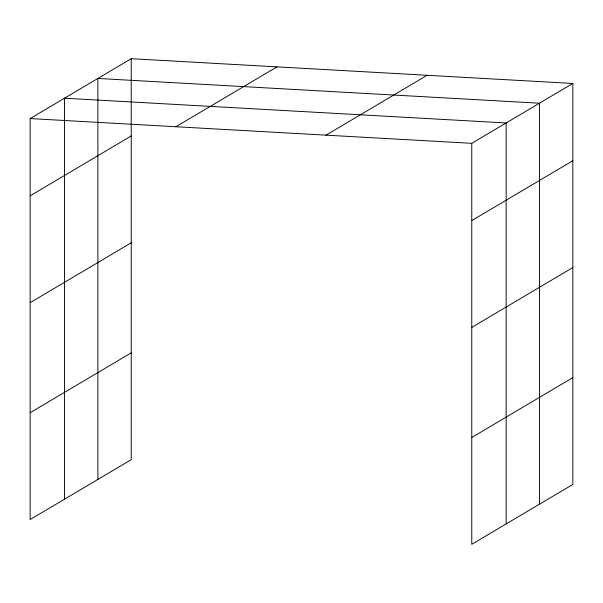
<?xml version="1.0" encoding="UTF-8"?>
<svg xmlns="http://www.w3.org/2000/svg" width="603" height="603" viewBox="0 0 603 603"><rect width="100%" height="100%" fill="white"/><g stroke="black" fill="none" stroke-linecap="round" stroke-linejoin="round"><path stroke-width="0.9" d="M131.235 58.695L131.235 459.674L30.15 519.552L30.15 118.572L131.235 58.695L572.85 83.448L572.85 484.428L471.765 544.305L471.765 143.326L572.85 83.448M30.15 195.832L131.235 135.954M175.88 126.743L276.965 66.865M30.15 302.661L131.235 242.783M326.035 135.162L427.12 75.277M30.15 412.723L131.235 352.845M471.765 220.592L572.85 160.715M471.765 327.421L572.85 267.536M471.765 437.484L572.85 377.606M30.15 118.572L471.765 143.326M539.489 504.191L539.489 103.211L97.874 78.45L97.874 479.43M506.136 523.947L506.136 122.967L64.521 98.214L64.521 499.194"/></g></svg>
